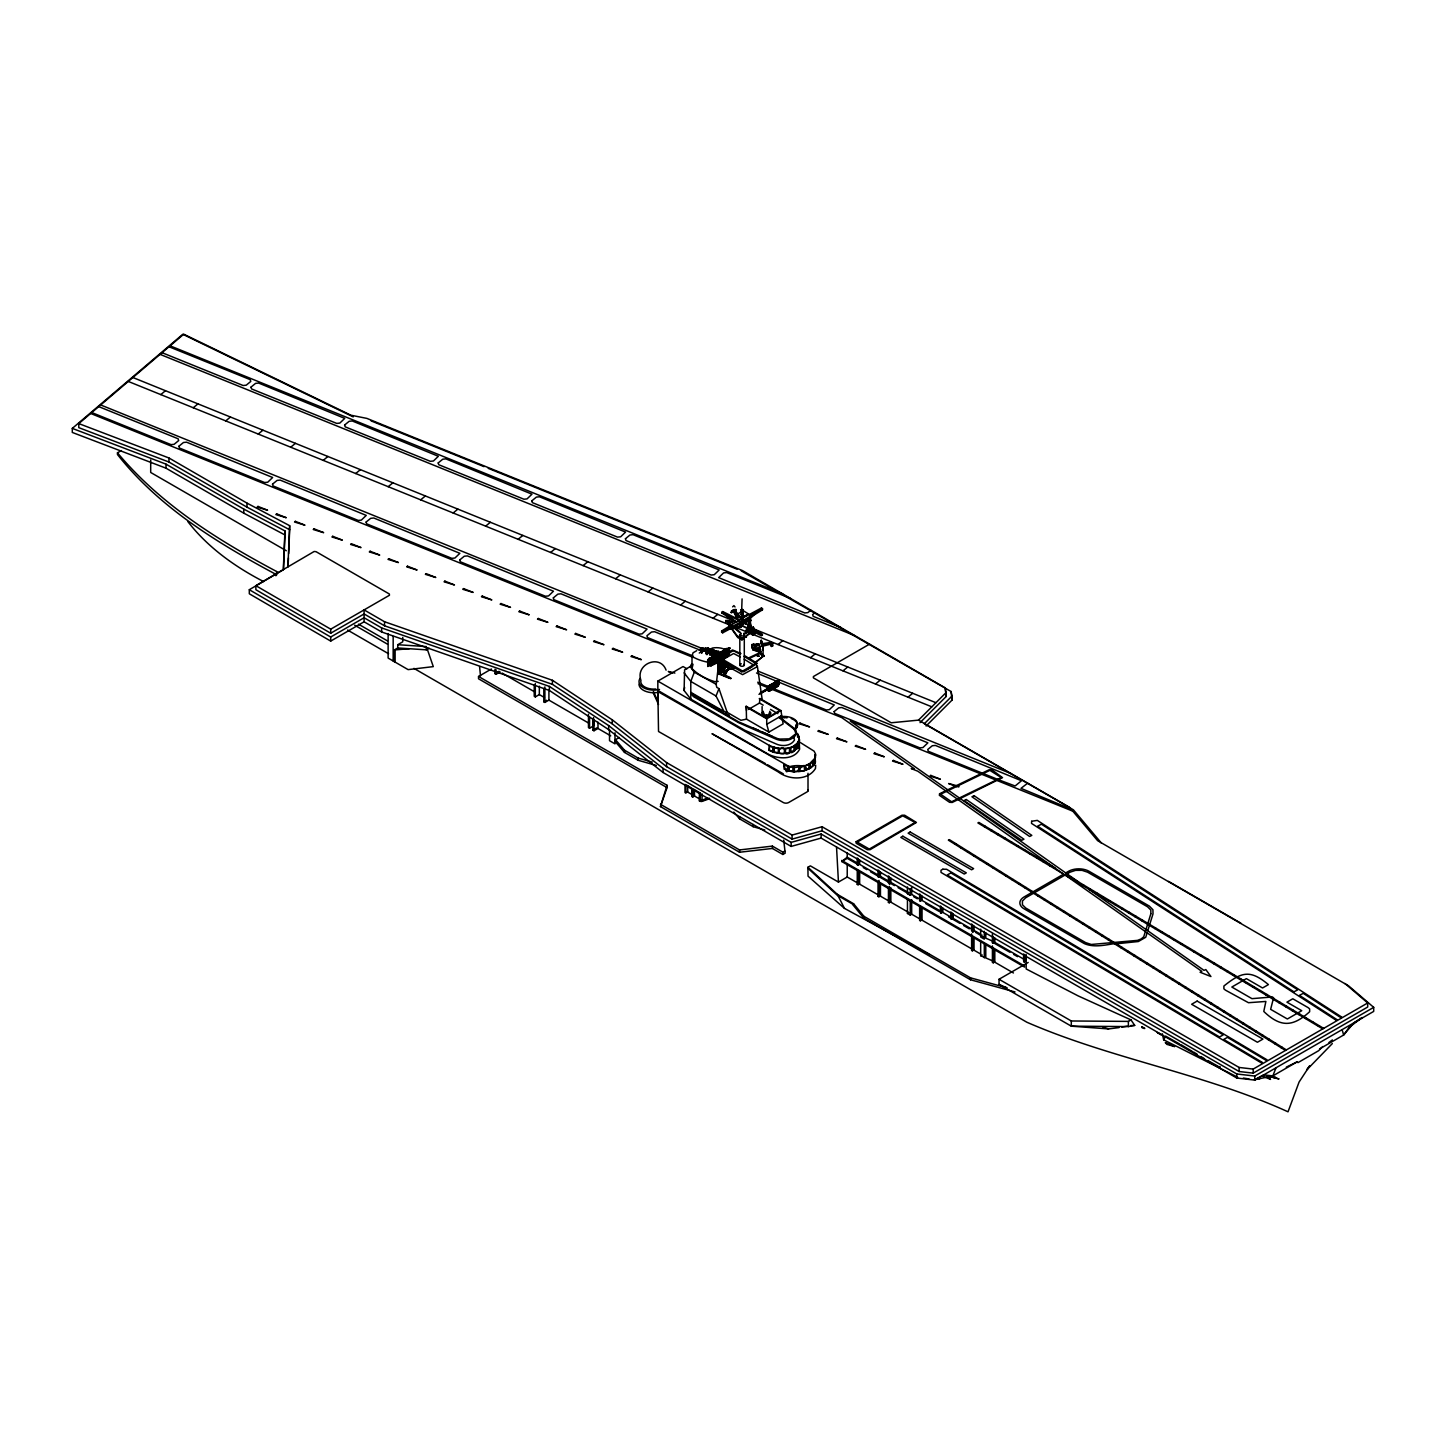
<?xml version="1.0" encoding="UTF-8"?>
<svg xmlns="http://www.w3.org/2000/svg" width="1446" height="1446" viewBox="0 0 1446 1446"><rect width="100%" height="100%" fill="white"/><g stroke="black" fill="none" stroke-linecap="round" stroke-linejoin="round"><path stroke-width="1.5" d="M920.054 722.639L946.244 696.448L945.214 687.88L742.413 570.574L366.886 418.4L350.89 415.201L183.75 334.189L78.789 423.588L78.789 427.655L168.947 462.033L246.959 507.148L289.652 529.742L288.658 553.583M117.469 452.815L117.469 454.514C159.403 507.691 217.894 543.316 276.782 574.821L276.782 571.586C218.003 540.316 160.614 504.491 117.469 452.815L121.356 450.574M500.135 671.938L496.086 674.252L495.002 673.619L495.002 669.191M544.437 697.532L539.34 694.586L539.34 686.217M588.685 723.108L548.92 700.117L544.889 702.431L543.804 701.798L543.804 688.477M544.889 702.431L544.889 686.886M548.92 700.117L548.92 689.652M588.468 714.252L588.468 727.591L589.552 728.206L593.565 725.91L593.565 717.541M589.552 728.206L589.552 717.108M610.718 735.833L597.993 728.477L593.981 730.772L592.896 730.14L592.896 719.042M593.981 730.772L593.981 719.674M597.993 728.477L597.993 722.187M609.525 729.597L609.525 740.695L614.984 743.877L614.984 732.779M808.007 789.805A3.778 2.187 0 0 1 807.031 791.92L788.648 802.53A3.778 2.187 0 0 1 783.298 802.53L658.526 731.495L657.84 690.411L768.639 754.378C778.129 759.168 794.234 760.18 799.62 749.173L799.403 745.829M753.258 627.058C753.818 627.907 754.197 629.86 752.842 627.022M761.536 645.079L772.363 642.765L770.899 643.072L771.423 646.452L772.598 646.037L772.598 643.488L771.206 642.385L761.156 643.832M1026.1 954.45L1026.19 968.965L1078.12 995.878L1130.989 1019.9L1134.712 1025.395L1128.386 1026.588L1071.305 1026.172L999.041 984.455L999.041 979.267L1028.178 962.458M747.98 628.522L749.498 631.324L748.468 628.377M749.426 622.16L749.155 626.986L750.185 623.389L749.426 626.841L749.39 624.925M749.751 626.48L750.944 628.414L750.673 626.19A8.351 6.706 17 0 1 750.347 624.618L748.703 627.202M619.304 737.514L615.508 739.701L615.49 741.925L624.509 752.408L638.138 760.271L656.339 765.494M624.509 752.408L624.527 750.221L615.508 739.701M638.138 760.271L638.138 758.084L624.527 750.221M764.807 830.022L753.185 826.696L739.575 818.834L739.575 816.647M748.847 625.106L748.522 627.022L749.859 621.473L748.829 622.955M748.504 626.895L750.637 625.034L750.329 622.611M753.185 826.696L753.203 824.509M741.69 609.832L742.069 598.897M749.462 628.106C749.516 630.329 750.456 629.787 749.643 629.39A8.351 6.706 17 0 1 749.408 628.414C749.787 630.619 747.202 627.293 749.299 630.872M719.439 661.021L722.747 662.901C707.835 682.024 734.369 647.754 719.385 667.492M718.752 660.334L721.626 662.539L720.686 661.888L718.59 668.106L724.012 662.521L728.423 665.359M759.15 644.121L752.173 644.464L752.788 649.832L760.668 651.568L759.53 645.404M720.614 661.907L734.586 667.329L720.56 661.852L718.59 668.106L724.03 662.557L724.193 668.377L724.012 662.521M741.798 671.866L734.333 667.546L719.042 672.715L719.656 673.42L723.85 662.593L718.011 673.944L719.855 673.583L718.608 672.209L718.011 673.944M748.413 627.112C747.835 622.774 750.185 620.985 749.697 623.045L749.245 626.913M732.724 622.973L725.693 621.78L725.747 620.623L732.688 621.943C733.917 624.347 728.459 619.069 725.747 620.623M748.305 625.883L748.667 625.558M748.269 626.498L748.811 626.949C750.221 622.828 750.709 632.462 750.474 624.184A13.448 10.809 17 0 1 750.474 621.672C752.137 618.237 747.889 623.316 750.275 620.442C746.317 627.636 751.54 618.472 749.896 620.912A13.448 7.754 0 0 0 749.39 622.648L748.305 626.733L749.064 626.136M718.825 668.106L728.386 665.16L719.168 667.456M283.488 569.507L284.952 534.948L243.741 513.131L165.983 468.179L72.3 432.444L72.3 428.396L165.983 464.13L243.741 509.082L284.952 530.899L283.308 569.778L249.308 589.715L249.308 593.782L330.7 641.084L364.085 621.798L364.103 609.905L384.546 621.744L552.408 680.289L612.273 719.837L666.588 762.602L792.101 835.065L822.069 826.732L1239.095 1067.455L1253.194 1069.082L1367.699 1002.964L1344.961 983.497M287.917 566.868L289.652 525.693L246.959 503.1L168.947 457.984L78.789 423.588M288.097 566.597L288.459 557.921M749.191 623.479L749.679 621.22L749.606 623.009M749.462 624.076L749.299 626.407L748.594 623.768M727.483 670.058L728.097 664.943L719.403 673.005L734.586 667.329L721.174 662.232M794.27 771.857L794.306 767.085L794.27 771.857L798.951 771.296L794.306 771.405M814.713 762.223L815.652 755.192M815.671 765.187L815.454 768.531C807.898 780.822 788.974 780.063 778.4 772.019L712.01 733.7L765.549 763.633M718.789 668.215L720.578 661.834M724.03 662.702L728.133 665.323M718.698 663.154L716.186 684.862L716.8 687.356L718.969 688.603L727.157 712.318L740.93 720.289L746.516 719.168L768.91 732.092L783.117 723.886L780.93 710.582L759.819 698.4L759.53 703.027L763.199 705.16M734.315 667.672L718.445 672.751L719.855 673.583M749.299 625.052L749.028 626.588L749.335 625.196A8.351 4.537 -11.8 0 1 749.697 624.13L749.48 624.6M727.645 670.167L728.386 665.033L719.295 672.95M731.315 612.218L733.484 609.67L735.96 609.543L736.122 611.513L731.315 612.544L736.122 611.513M731.315 612.544L731.549 610.79M749.371 625.214L750.347 624.148L749.426 626.714M793.691 736.303L794.469 740.063C790.908 746.172 781.888 746.714 775.996 743.895L744.69 730.23L690.79 699.123L684.103 690.519L684.609 669.805L690.302 666.516M684.103 690.519L684.609 687.483M749.932 628.468C749.896 625.142 747.745 621.653 749.173 625.25L750.384 624.166L748.739 627.022M762.91 654.351L762.367 656.141L761.554 654.875M732.634 606.868L733.899 605.603L735.038 606.977M743.479 620.912L741.292 621.708M796.656 727.826L796.457 724.771L795.119 732.001M748.883 622.955L748.685 623.913M748.63 627.962L748.793 629.209L747.727 627.564M721.12 653.791L710.709 649.597L701.382 648.097L705.558 649.164L703.389 649.579L701.852 653.086C700.262 650.158 706.335 648.477 701.364 652.761L701.183 651.983M768.278 686.362L770.393 686.543C770.375 684.446 775.291 682.06 773.7 683.741M772.345 687.772L769.832 690.989L768.169 690.248L771.586 689.597C769.995 687.446 773.935 687.519 771.369 688.82L770.646 688.748M777.876 680.813L778.906 680.668L778.418 682.476L778.834 680.451L777.153 681.229M750.908 620.027L750.022 621.274L750.89 620.081M275.897 575.761L276.782 571.586M748.323 625.558L748.323 626.642M749.046 626.751L750.384 625.106M749.624 625.883C749.679 625.377 749.498 626.66 749.118 626.01M749.624 628.54L749.173 631.306L751.125 631.504M718.192 681.373L714.667 681.644A56.99 32.897 0 0 1 692.001 668.558L693.032 664.238M748.486 624.455L749.335 622.666L748.883 623.931M742.756 614.695L742.937 609.616L741.075 609.778L741.617 614.803L742.937 614.026L742.937 609.616M742.756 615.002L741.075 614.514L742.756 615.002L742.756 620.207L741.075 619.719L742.756 620.207M692.001 668.558L692.001 656.267L693.032 652.815L696.755 650.664M699.286 653.014L704.744 649.85A48.061 20.696 -10.3 0 1 715.39 652.11M748.739 630.799L748.811 629.082M751.468 630.384L751.034 631.92L749.606 631.215M751.034 631.92L751.197 629.661L752.697 629.914M751.197 631.378L752.3 630.113L750.167 631.378L747.98 628.739M1147.13 932.833L1145.738 937.261L1138.327 941.527L1116.33 943.804M1147.763 930.736L1149.425 925.386M1149.715 924.464L1153.004 913.908L1152.932 909.751L1149.335 906.082L1088.946 871.215A14.568 8.423 0 0 0 1068.666 871.215L1065.72 872.914M707.817 664.166L707.817 660.569M709.39 659.394L708.648 661.672L707.889 660.262M707.871 664.473L709.462 659.629M710.528 660.804L711.197 658.364M711.468 662.395L712.986 657.315M714.035 658.563L714.794 656.285M714.125 658.725L714.866 656.502M715.065 660.316L716.583 655.237M717.65 656.484L718.391 654.207M717.74 656.647L718.463 654.423M718.68 658.237L720.198 653.158M721.337 654.568L721.988 652.128M722.223 655.851L722.223 652.254L722.06 655.96L720.488 652.977M723.795 651.08L723.036 653.357L722.295 651.947M722.277 656.159L723.868 651.315M724.934 652.489L727.031 649.164M725.82 653.773L725.82 650.176M725.874 654.08L727.465 649.236M728.441 650.248L729.236 647.935M728.531 650.411L729.254 648.188M733.375 609.851C736.141 610.718 731.387 610.899 734.423 609.869M660.442 806.597L667.058 785.305L478.536 676.457L478.536 678.789L667.058 787.636L660.442 806.597L739.521 852.254L772.381 848.441L782.864 854.478L785.196 853.14L783.714 840.126M796.005 727.519L796.366 724.356M796.113 728.133L797.198 725.079M729.525 627.763C723.217 632.318 758.807 622.395 731.73 627.419M719.53 672.751L718.626 673.673C743.859 685.368 723.325 672.047 718.933 674.487M717.686 673.131L719.168 673.294M734.315 667.962L728.115 663.949L719.132 661.364M718.445 662.304L718.59 673.149L718.445 662.304L718.987 672.751L727.826 663.696L719.692 659.087L719.277 657.587M691.351 664.347L690.266 666.696L694.297 672.191L690.79 681.428L690.79 692.327L693.465 695.761L738.635 721.843L778.635 739.051M751.775 647.031L752.173 644.464M749.787 628.215L750.203 626.642L749.896 628.359M1275.842 1068.214L1272.842 1075.896L1254.387 1079.782M727.157 712.318L724.03 711.522L716.023 695.996L718.969 688.603M705.973 648.929L703.154 650.555L699.249 650.284C702.449 646.958 712.86 652.453 717.27 654.442M699.249 650.284L703.569 650.32M754.161 665.377L744.22 659.249M722.928 612.164L721.681 612.797L735.201 621.834M733.267 611.007L734.423 610.845M728.892 622.196C734.315 626.949 719.62 615.653 739.105 632.101M728.784 623.497L729.326 622.304M729.634 622.34L728.007 623.768L737.695 637.433L741.961 639.891L750.384 632.77L752.986 634.288L755.029 633.113L752.986 635.192L750.384 633.691M768.224 688.766L768.332 690.881L768.459 688.73M768.224 686.181C767.754 690.827 771.64 682.205 769.615 686.109M776.538 681.355L778.635 682.44L778.635 680.885M778.834 684.211L777.062 686.814L775.399 686.019L775.851 687.501L778.707 683L778.273 686.109L776.177 685.079L774.749 686.38M777.388 684.392C780.099 685.928 777.333 682.639 776.972 685.838M720.56 658.075L742.593 671.071L755.842 663.407L743.967 656.376M716.385 684.428L694.297 672.191M756.62 665.323L757.017 666.823L742.593 674.649L717.776 660.967M752.191 630.456L752.661 629.39M774.026 752.39L774.243 747.347L774.026 752.39L778.454 753.294L778.653 748.251L778.454 753.294M798.716 740.533L797.469 743.027L799.457 740.695L798.21 747.799L799.457 745.323L798.662 737.352M797.415 733.303L799.602 740.027C794.017 750.854 778.129 749.841 768.639 745.07L657.84 681.102L657.84 701.292L653.411 691.604L653.411 693.23L658.526 704.437M727.41 670.257L724.609 675.788L719.475 673.475L724.753 675.662M724.699 675.951L727.555 670.311M718.987 662.413L717.867 662.467L718.572 661.672M1237.668 1077.198L1163.668 1039.819L1165.657 1036.131L1179.484 1043.922M1322.692 1046.561L1318.589 1050.736L1297.984 1062.629L1297.279 1061.78L1286.289 1067.148M730.447 678.554L730.501 677.794M709.462 663.859L707.817 666.281L729.127 654.098L727.627 653.375L725.82 655.888M712.932 661.744L711.432 664.202L713.059 661.78M715.029 662.123L716.656 659.701M718.626 660.045L720.271 657.623M723.741 655.508L722.223 657.966L723.868 655.544M796.168 733.502L789.263 738.852L778.129 739.105M788.811 771.043L789.082 766.308L788.811 771.043L793.185 771.784L793.456 767.031L793.185 771.784M815.454 757.632L809.615 763.669L809.399 768.712L805.512 770.375L805.097 765.711L809.868 763.633M815.255 758.517L815.255 762.837L815.255 758.517L813.628 761.102L813.628 765.422L812.923 760.976M813.628 765.422L815.255 762.837M725.693 621.78L725.82 620.515M767.844 686.687L768.549 686.723M770.646 685.314C771.369 682.928 773.483 686.308 771.423 685.296M771.423 684.808L770.483 686.489L772.797 684.41M768.549 690.465L769.308 689.29M769.453 689.435L769.832 690.989M769.923 689.164L768.947 689.254M772.634 684.591L774.008 684.446C772.598 682.277 778.002 682.584 775.399 682.277L773.845 683.904L775.201 683.759C773.538 679.819 777.876 684.735 775.038 683.199M770.808 689.164L769.742 690.013L771.043 690.284M771.134 688.459L769.453 689.76M774.911 683.054L775.851 683.759M772.092 688.35L773.447 688.892L774.658 686.723L773.773 687.428M775.345 682.06L776.683 681.518M773.068 687.356L771.694 689.543L774.008 687.465M777.062 683.054L776.845 681.608M774.984 686.687C774.514 685.729 772.218 688.694 775.201 687.519L774.984 685.784L777.062 686.814M776.412 686.814L775.472 685.964M775.869 685.802L774.188 686.778M778.87 681.916L779.213 682.801L778.87 681.916L760.144 692.887M776.122 686.109L776.177 685.079M769.652 711.324L770.953 713.131L768.947 715.987L766.525 716.565L764.103 715.987L762.114 713.131L763.398 711.324M764.103 713.185L763.108 714.577L763.108 713.131L764.103 715.987M706.136 653.737L708.721 651.224L706.136 653.737L706.931 654.713L708.359 651.712M711.631 654.333L712.48 653.194M716.366 654.387L714.848 653.122M717.415 654.713L718.282 653.574L714.794 652.508M1307.021 1069.389L1309.696 1065.847L1299.086 1082.042L1288.025 1111.811C1203.922 1073.456 1111.45 1059.068 1026.859 1022.232L413.936 668.377M770.085 685.494L767.916 686.886M770.393 685.802L768.585 685.946M774.008 683.723L770.591 685.061M777.388 681.59L777.749 680.668L774.206 682.964M769.796 689.001L769.29 690.935M777.623 681.626L776.195 682.241M772.562 687.175L772.507 687.862M773.447 687.428L773.447 688.892M777.623 685.386L775.381 686.073M721.174 661.527L728.296 663.75L719.15 673.131M711.269 655.309L713.24 652.996L711.45 656.086L718.969 652.128M1307.039 1069.606L1332.326 1043.578M749.191 624.437L749.697 623.895M740.352 657.008L733.61 653.52L716.475 663.244L710.908 665.847L710.185 664.961M727.79 663.913L719.403 672.932M724.338 675.336L724.193 667.962M869.57 644.121L813.375 676.565L813.375 677.867L891.188 722.783L918.517 720.126L946.244 692.399M741.22 570.881L951.034 691.495L952.064 695.996L924.319 723.741L1073.402 809.814L1101.436 843.126M926.091 726.019L952.064 700.063L952.064 695.996M744.31 623.19L753.746 613.791L754.595 614.279M744.654 623.136L750.402 617.406M746.082 622.286L753.818 614.586M745.07 624.13L755.354 613.032M749.444 626.154L750.89 626.696L749.751 626.895M750.89 626.082L750.745 627.13M793.727 729.561L796.782 726.778A13.448 7.772 0 0 0 793.583 718.716A13.448 7.772 0 0 0 779.629 716.873M728.007 623.479L737.695 636.511L741.961 638.969L750.384 632.77M72.3 428.396L182.792 334.279L353.222 416.882M770.899 643.072L772.598 643.488M759.15 651.423L757.324 651.333L758.59 650.718M160.777 394.595L165.477 390.709M193.258 407.754L197.975 403.868M225.739 420.894L230.456 417.026M258.238 434.053L262.937 430.185M290.718 447.212L295.436 443.344M323.217 460.37L327.917 456.484M355.698 473.529L360.397 469.643M388.179 486.687L392.896 482.801M420.678 499.828L425.377 495.96M453.158 512.987L457.876 509.119M485.639 526.145L490.357 522.277M518.138 539.304L522.837 535.418M550.619 552.462L555.336 548.576M583.1 565.621L587.817 561.735M615.598 578.762L620.298 574.893M648.079 591.92L652.797 588.052M680.578 605.079L685.277 601.211M713.059 618.237L717.776 614.351M810.845 610.158L807.844 612.616L804.753 612.941L718.662 577.623L723.596 572.905L726.687 572.58L790.673 598.499M815.038 612.58L812.634 614.568L813.176 616.339L841.048 627.636M778.038 644.536L782.738 640.668M810.519 657.695L815.237 653.827M843 670.854L847.718 666.986M875.499 684.012L880.198 680.126M907.98 697.171L912.697 693.285M769.145 750.42L769.561 745.449L769.145 750.42L772.959 752.047L773.375 747.076L772.959 752.047M790.727 752.426C791.54 739.159 786.696 758.12 794.342 750.962L794.505 745.594L797.071 743.515L797.704 748.395L794.505 750.221L797.071 748.124L797.071 743.515M795.137 750.492L795.137 745.865L797.704 743.786M784.202 769.29C782.666 754.071 786.624 783.389 788.323 766.091L658.526 691.929M787.853 770.79C781.328 764.356 812.182 763.578 805.512 770.375M810.212 768.242L810.212 763.922L813.086 761.681L812.489 765.747L810.212 768.242L813.086 766L813.086 761.681M1328.91 1042.53L1332.381 1039.909M747.654 658.418L759.367 652.869L764.066 655.58L754.469 663.154M756.059 662.015L764.066 655.58M721.156 659.521L726.705 655.436M722.024 660.027L727.591 656.231L725.874 654.839M748.721 626.281L750.384 625.305M721.626 630.998L742.467 618.129L761.427 608.007L762.494 608.621L762.494 609.832L741.635 622.702L722.693 632.806L721.626 632.191L721.626 630.998L722.693 631.613L741.635 621.491L762.494 608.621M721.626 632.191L726.886 628.92M330.718 633.221L255.87 589.715L255.87 585.666L314.144 551.486L316.059 551.685L389.372 594.017L389.426 595.282L330.718 629.173L330.718 633.221L364.103 613.954L384.546 625.793L552.408 684.338L612.273 723.886L666.588 766.651L792.101 839.114L822.069 830.781L1239.095 1071.504L1253.194 1073.131L1367.699 1007.031L1367.699 1002.964M330.7 641.084L330.7 637.035L364.085 617.749L381.654 627.925L549.372 686.416L608.639 725.567L663.045 768.404L791.143 842.367L821.111 834.017L1236.8 1073.98L1254.73 1076.041L1373.7 1007.356L1348.576 985.829L1097.604 840.65L1069.57 807.338L918.517 720.126M394.288 661.653L394.288 649.959L397.74 647.971L397.74 644.717L402.729 641.843L402.729 637.397M397.74 647.971L426.281 649.832L429.082 648.206M478.536 676.457L491.423 669.01M721.681 612.797L738.291 620.063M731.549 611.116L735.96 609.543M738.49 620.84L741.762 618.273L735.815 611.622L733.574 611.839L738.49 620.84L734.658 612.58L735.725 611.586M735.689 615.237L743.172 610.61L748.576 614.026L741.075 618.346L735.689 615.237L741.075 618.057L748.576 614.026M741.075 614.207L742.937 614.026M730.248 623.425L728.007 623.768L730.248 623.714M701.382 648.097L711.125 649.362L719.53 652.977M701.563 648.893L701.997 647.88M699.069 649.507L703.696 649.561M703.389 649.579L705.395 648.423M708.667 651.477L703.244 650.537M708.648 648.188L705.811 648.224L706.154 649.254L708.829 648.983L707.889 648.025L708.829 648.983M708.486 650.736C713.709 648.748 707.781 650.194 708.865 651.911L713.782 653.357M703.28 649.796L708.721 650.754M710.709 649.597L714.125 650.447L711.595 650.375M705.811 648.224L706.552 649.019L703.859 650.736L708.251 651.712L711.071 650.085L705.883 649.019L708.07 648.802M748.432 632.571L745.829 631.071L747.853 628.974L755.029 633.113M657.84 681.102L683.036 666.552L686.94 668.793M708.865 651.911L711.685 650.284L716.746 652.345M740.605 634.83L737.695 637.433M708.305 650.989L713.511 652.923L716.33 651.315M717.071 655.472L713.999 653.881C714.306 651.278 715.698 652.019 718.499 651.929M713.999 653.881L714.252 652.905M716.421 652.489L716.041 651.369L719.548 654.116M711.071 665.467L709.263 664.527L709.498 657.948L709.462 665.449M710.908 665.558L727.591 655.942L725.386 654.839L725.386 648.766L727.428 649.796M729.941 648.061L707.672 660.189L729.344 647.718L729.344 654.08L707.745 666.534L707.672 659.9L729.941 648.061L708.269 660.912M708.269 660.117L709.697 659.213L711.269 662.178L711.432 658.49L712.155 659.864M710.492 658.834L724.826 650.447M708.269 661.69L709.48 660.894M710.492 660.406L718.156 655.869M719.367 655.291L725.928 651.495M710.492 661.093L727.031 651.55L710.492 661.202M708.269 663.28L709.48 662.485M710.492 661.997L727.031 652.327M708.269 664.076L732.507 649.959L740.967 653.574M707.817 664.69L729.218 652.146L727.627 649.146L727.465 655.056M709.263 664.527L733.339 650.7L740.117 654.17M725.639 655.363L709.751 664.545L709.751 658.346M762.44 634.487L761.482 635.788L738.599 624.094L762.44 634.487L742.196 621.256M709.516 664.292L710.908 665.847M717.831 661.165L718.897 660.551M748.432 668.685L752.245 666.479M776.122 682.024L777.026 681.084M760.65 692.833L779.213 682.114M758.969 694.351L779.376 682.566M760.65 693.52L779.213 682.801M767.844 690.429L768.892 689.959L767.916 690.646M771.766 688.169L773.7 687.175M777.315 685.079L778.906 684.428M771.73 687.898L773.791 687.374M746.516 719.168L746.208 706.263L766.723 718.084L779.719 710.582L759.222 698.743M748.377 709.462L759.53 703.027M745.612 706.606L766.723 718.789L780.93 710.582M768.91 732.092L766.723 724.301L780.93 716.095M685.006 784.365L685.006 792.589L687.718 792.101L691.604 794.342M692.706 797.035L694.478 796.005L701.129 799.837L699.358 800.867L699.358 792.462L692.706 788.63L692.706 797.035L691.766 796.493L691.766 788.088L685.946 784.726L685.946 793.113M707.474 798.445L699.358 800.867M700.298 801.409L705.323 799.349M660.442 804.283L739.521 849.941L772.381 846.109L782.864 852.164L784.78 851.061M929.453 954.649L844.482 908.395L808.043 876.168L807.898 867.275L810.356 865.865L838.445 882.078L847.229 876.999L858.707 883.633L857.261 884.464L857.261 869.932M1024.599 967.085L841.717 861.509L847.229 857.225L858.707 863.858L857.261 864.69L857.261 857.948M841.717 861.509L847.229 858.328L856.791 863.84M857.261 864.69L859.647 864.401L877.686 874.812M857.261 884.464L859.647 884.175L877.686 894.586M878.047 869.95L878.047 876.692L879.493 875.86M878.047 876.692L880.451 876.403L888.007 880.777M888.44 875.951L888.44 882.693L889.905 881.861M888.44 882.693L890.844 882.403L908.919 892.833L907.455 893.682L907.455 886.94M889.398 884.337L890.844 883.506L894.459 885.585M878.047 881.933L878.047 896.466L879.493 895.634M878.047 896.466L880.451 896.177L888.007 900.551M888.44 887.952L888.44 902.467L889.905 901.635M888.44 902.467L890.844 902.177L908.919 912.607L907.455 913.456L907.455 898.924M907.455 893.682L910.239 895.273L911.685 894.441L921.084 899.864L919.638 900.713L919.638 893.971M919.638 900.713L922.042 900.424L940.081 910.835M907.455 913.456L910.239 915.047L911.685 914.215L921.084 919.638L919.638 920.487L919.638 905.955M919.638 920.487L922.042 920.198L973.086 949.661L971.622 950.492L971.622 933.899M940.442 905.973L940.442 912.715L941.888 911.884M940.442 912.715L942.828 912.426L952.281 917.885L952.281 913.384M950.835 911.974L950.835 918.716L952.281 917.885M950.835 918.716L953.221 918.427L973.086 929.886L971.622 930.718L971.622 923.976M1032.064 892.345L1023.949 897.044A14.587 8.423 0 0 0 1024.473 909.046L1084.337 943.605C1094.242 947.925 1105.648 944.871 1115.697 943.425M1032.986 891.821L1063.623 874.125M971.622 930.718L974.026 930.429L980.515 934.17M972.58 932.363L974.026 931.531M980.677 929.2L980.677 935.942L982.123 935.11M980.677 935.942L992.245 940.948M971.622 950.492L974.026 950.203L980.515 953.944M992.426 933.736L992.426 942.738L993.872 941.888M992.426 942.738L994.812 942.431L1025.069 959.909L1023.623 960.74L1023.623 953.998M980.677 941.201L980.677 955.716L982.123 954.884M980.677 955.716L992.245 960.722M992.426 945.901L992.426 962.512L994.812 962.205L1013.447 972.977M1023.623 960.74L1026.009 960.451L1026.009 955.951M999.041 979.267L1071.305 1020.984L1128.386 1021.4L1130.989 1019.9M1242.403 980.93L1231.829 987.04L1251.965 998.662L1272.281 996.981L1273.583 997.74L1270.636 1009.344L1287.374 1018.996L1301.743 1010.7L1286.94 1002.15L1292.796 998.788L1308.088 1007.609L1309.642 1008.892L1309.642 1011.73C1292.706 1027.184 1280.415 1027.401 1263.786 1011.459L1265.883 1001.445L1248.476 1002.711L1225.449 990.149L1223.894 988.865L1223.894 986.027C1241.807 971.64 1250.284 969.489 1268.413 984.599L1262.557 987.98L1246.38 978.635L1243.343 980.388M364.085 621.798L381.654 631.974L549.372 690.465L608.639 729.615L663.045 772.471L791.143 846.416L821.111 838.084L1236.8 1078.029L1254.73 1080.09L1373.7 1011.405L1373.7 1007.356M1297.279 1061.78L1272.842 1075.896L1263.696 1074.92L1256.249 1078.806M1319.62 1048.892L1343.677 1034.993L1353.781 1022.9L1362.204 1017.532L1349.136 1027.329L1343.677 1034.993L1342.159 1029.913M495.002 673.619L499.069 671.306M534.225 685.169L534.225 696.267L535.309 696.9L539.34 694.586M543.804 701.798L546.498 700.262M592.896 730.14L596.909 727.844M984.419 826.823L985.359 826.299M990.962 830.745L991.902 830.221M997.523 834.649L998.463 834.125M1004.066 838.553L1005.006 838.029M1010.609 842.476L1011.549 841.952M1017.171 846.38L1018.111 845.856M1023.714 850.302L1024.654 849.778M1030.257 854.206L1031.197 853.682M1036.8 858.111L1037.758 857.586M1043.361 862.033L1044.301 861.509M1049.904 865.937L1050.844 865.413M1063.009 873.764L958.102 799.602M1069.552 877.668L1070.492 877.144M1076.095 881.59L1077.035 881.066M1082.656 885.494L1083.596 884.97M1089.2 889.417L1090.139 888.892M1095.743 893.321L1096.683 892.797M1102.304 897.225L1103.244 896.701M1108.847 901.147L1109.787 900.623M1115.39 905.051L1116.33 904.527M1121.933 908.974L1122.873 908.45M1128.495 912.878L1129.434 912.354M1135.038 916.782L1135.978 916.258M1141.581 920.704L1142.521 920.18M1148.142 924.609L1149.082 924.084M1154.685 928.531L1155.625 928.007M1161.228 932.435L1162.168 931.911M1167.79 936.357L1168.73 935.815M1174.333 940.262L1175.273 939.737M1180.876 944.166L1181.816 943.642M1187.419 948.088L1188.359 947.564M1193.98 951.992L1194.92 951.468M1200.523 955.914L1201.463 955.372M1207.067 959.819L1208.006 959.294M1213.628 963.723L1214.568 963.199M1220.171 967.645L1221.111 967.121M1226.714 971.549L1227.654 971.025M1233.275 975.472L1234.215 974.929M1239.818 979.376L1240.758 978.852M1246.362 983.28L1247.302 982.756M1252.905 987.202L1253.863 986.678M1259.466 991.106L1260.406 990.582M1266.009 995.029L1266.949 994.505M1272.552 998.933L1273.492 998.409M1279.114 1002.837L1280.053 1002.313M1285.657 1006.759L1286.597 1006.235M1292.2 1010.664L1293.14 1010.139M1298.761 1014.586L1299.701 1014.062M1305.304 1018.49L1306.244 1017.966M1311.847 1022.394L1312.787 1021.87M1318.39 1026.317L1319.348 1025.792M750.058 615.291L761.427 609.218L762.494 609.832M954.74 844.121L955.716 843.596M961.138 848.097L962.114 847.591M967.555 852.092L968.513 851.586M973.953 856.086L974.911 855.58M980.352 860.081L981.31 859.575M986.75 864.075L987.708 863.569M993.149 868.07L994.107 867.564M999.548 872.065L1000.505 871.54M1005.946 876.059L1006.904 875.535M1012.345 880.054L1013.303 879.53M1018.743 884.048L1019.701 883.524M1025.142 888.025L1026.1 887.519M1031.54 892.019L1032.498 891.513M1037.939 896.014L1038.897 895.508M1044.337 900.008L1045.295 899.502M1050.736 904.003L1051.694 903.497M1057.134 907.998L1058.111 907.492M1063.533 911.992L1064.509 911.468M1069.95 915.987L1070.908 915.463M1076.348 919.981L1077.306 919.457M1082.747 923.976L1083.705 923.452M1089.145 927.952L1090.103 927.446M1095.544 931.947L1096.502 931.441M1101.942 935.942L1102.9 935.435M1108.341 939.936L1109.299 939.43M1121.138 947.925L1122.096 947.419M1127.537 951.92L1128.495 951.414M1133.935 955.914L1134.893 955.39M1140.334 959.909L1141.292 959.385M1146.732 963.904L1147.69 963.379M1153.131 967.898L1154.089 967.374M1159.529 971.875L1160.487 971.369M1165.928 975.869L1166.904 975.363M1172.326 979.864L1173.302 979.358M1178.743 983.858L1179.701 983.352M1185.142 987.853L1186.1 987.347M1191.54 991.848L1192.498 991.341M1197.939 995.842L1198.897 995.318M1204.337 999.837L1205.295 999.313M1210.736 1003.831L1211.694 1003.307M1217.134 1007.826L1218.092 1007.302M1223.533 1011.802L1224.491 1011.296M1229.931 1015.797L1230.889 1015.291M1236.33 1019.792L1237.288 1019.285M1242.729 1023.786L1243.687 1023.28M1249.127 1027.781L1250.085 1027.275M1255.526 1031.775L1256.484 1031.269M1261.924 1035.77L1262.882 1035.264M1268.323 1039.764L1269.299 1039.24M1274.721 1043.759L1275.697 1043.235M1281.12 1047.754L1282.096 1047.229M759.62 644.555L754.667 647.175L755.824 647.212L755.083 644.826L758.662 644.066L755.083 644.826M760.18 646.434L755.246 649.055L753.474 648.567L751.775 645.531M772.363 642.765L771.423 646.452M749.841 625.449L749.606 623.967M749.606 658.292L759.367 653.682L764.066 656.394M710.04 665.341L715.589 662.738M728.766 628.992L741.382 626.516M752.48 628.414L753.583 627.365M805.512 766.055L808.965 764.048L809.399 768.712M805.097 770.031L808.965 768.368M790.727 747.817L794.342 746.335L794.342 750.962M790.257 752.065L793.872 750.582M743.66 633.402L748.432 631.649L745.829 630.149M743.66 634.324L746.841 633.149M741.545 622.413C737.84 624.799 746.751 624.021 742.232 622.358M743.19 624.672L741.202 624.799M709.299 798.174L700.298 801.409L700.298 792.715M701.491 801.572L709.643 798.662M721.626 662.539L716.276 662.919L721.626 661.979M740.894 625.901L741.111 627.058M707.98 653.14L710.98 651.929L707.148 652.363L709.173 652.977M709.498 654.405L710.817 654.008M709.57 655.02L711.866 654.333M761.536 646.452L772.2 643.85L772.598 646.037M769.652 714.939L763.398 714.939M752.336 647.41L755.246 649.344L760 648.314M765.169 644.356L769.2 643.524M770.899 645.621L772.363 645.314L771.206 642.385L771.784 645.44L771.459 643.922M814.785 754.722L815.472 762.205M799.819 766.886C814.243 761.825 786.588 772.724 804.518 770.682L804.301 765.964M799.819 771.206L804.518 770.682M1121.698 1027.076L1127.139 1026.172M785.377 748.829L789.697 748.106L789.697 752.715C781.491 758.879 786.244 740.135 785.377 753.438M785.106 753.023L789.697 752.715M728.242 628.685L740.605 626.751M394.288 649.959L409.254 648.712M1119.077 1027.582L1108.594 1028.919L1071.305 1026.172L1071.305 1020.984M716.041 651.369L718.789 651.351L716.656 651.55M741.075 609.778L742.756 610.266M1134.712 1025.395L1130.826 1025.521M814.713 757.903L815.671 754.306L814.116 751.179L798.427 741.346M794.27 767.537L798.951 766.995L798.933 771.748M752.336 647.953L752.788 649.453L760.668 649.525M760 650.302L760.18 652.164L753.474 650.067L752.336 648.35L755.246 650.248L760 650.302L760.668 651.568M1255.345 1079.005L1259.574 1079.041M776.61 681.572L777.713 682.313M772.995 683.669L774.658 684.446M769.38 685.747L771.043 686.543M771.043 688.82L770.935 688.838M769.832 689.507L771.007 688.314M798.662 741.979L798.843 744.636M779.629 753.438L784.22 753.529C786.479 739.936 770.989 755.21 784.22 753.529M715.77 652.2L710.908 649.417L713.944 649.67M771.586 685.115L770.158 684.808M397.74 644.717L426.281 646.579L426.281 649.832M709.299 652.742L710.691 652.833M713.673 654.695L715.047 654.785M712.715 655.237L715.119 655.4M1267.311 1076.927L1275.932 1077.505L1269.805 1076.42M777.821 684.627L778.816 684.681M771.784 684.356L773.447 685.151M771.369 685.079L772.236 685.838M773.773 686.47L775.851 687.501M768.585 686.434L769.796 685.259M770.158 688.567L772.236 689.597M751.125 629.878L749.173 629.679L750.203 628.287M749.516 628.558L749.444 631.757M807.898 867.275L837.306 894.315L853.574 903.714L852.688 904.563L863.913 918.246L970.501 979.773L1015.038 991.956M1027.69 783.154L1020.984 788.359L1071.034 809.073M1243.343 1078.065L1249.001 1078.933M788.811 766.723L793.185 767.465M789.082 770.628L793.456 771.351M774.026 747.763L778.454 748.667M774.243 751.974L778.653 752.878M706.154 649.254L710.492 649.597M1269.642 1076.547L1279.041 1078.933L1271.721 1077.017M853.574 903.714L863.913 916.312L970.501 977.839L1006.47 987.672M638.138 758.084L652.291 762.132M721.355 661.69L728.296 663.75M1218.671 1066.461L1220.316 1066.949M741.202 671.504L743.804 671.739L757.361 663.407L744.889 655.833M1102.955 1027.13L1108.576 1028.919M712.282 652.797L709.1 650.935M718.752 673.493L730.031 677.903M719.349 673.836L730.628 678.246M674.884 673.077L668.305 671.468L672.155 673.005M787.022 717.903L780.442 716.294L784.274 717.831M956.384 785.612L948.63 783.533L955.228 786.172M957.469 786.064L959.06 786.696L956.33 786.606M371.116 420.894L484.03 466.642M488.224 468.341L737.044 569.182M170.086 345.829L782.774 593.926M169.001 346.751L250.23 379.647L250.773 381.437L246.218 385.196L243.109 385.504L162.042 352.679M160.072 354.36L855.291 635.879M132.887 377.514L736.05 621.762M750.257 627.51L935.942 702.702M128.278 381.437L731.333 625.63M735.399 627.275L745.54 631.396M751.631 633.854L931.82 706.823M100.678 404.952L701.455 648.224M757.975 671.107L1011.26 773.682M98.726 406.615L178.129 438.771L178.671 440.56L174.116 444.32L171.026 444.627L91.767 412.544M698.219 649.381L654.586 631.703L651.495 632.029L646.922 635.77L647.483 637.559L693.176 656.068M756.511 672.986L834.288 704.943L829.353 709.643L826.262 709.968L757.704 682.205M982.196 773.104L928.296 751.287L927.754 749.498L932.308 745.738L935.399 745.431L1021.491 780.75L1015.128 785.991L998.861 779.864M983.298 773.556L997.776 779.412M90.682 413.466L693.194 657.46M758.047 683.705L841.735 717.596L914.468 768.856L911.251 768.585L917.794 771.206L945.63 790.817M980.659 773.863L850.212 721.03L947.763 789.787M981.744 774.297L996.24 780.171M997.324 780.605L1072.787 811.17M784.202 764.97L787.853 766.47M784.672 768.91L788.323 770.411M999.041 984.455L1007.103 987.889M769.145 745.793L772.959 747.437M769.561 750.058L773.375 751.703M774.134 683.235L775.201 683.759M774.008 684.446L772.923 683.452M771.586 685.838L771.007 684.554M775.201 687.519L774.134 686.507M770.393 686.543L769.308 685.531M772.797 688.911L771.73 688.386M771.586 689.597L770.519 688.585M752.516 727.718L758.391 730.284M762.295 732.001L772.092 736.267M771.206 643.09L772.2 643.85M727.754 653.176L729.254 653.899M724.03 655.454L725.657 655.978L725.621 648.621M720.56 657.334L722.06 658.057L722.223 656.376M720.433 657.532L721.934 658.255M718.337 660.334L716.818 659.611L718.463 660.135L718.626 658.454M713.221 661.69L714.866 662.214L714.92 655.472M709.751 663.569L711.269 664.292L711.432 662.611M709.625 663.768L711.125 664.491M722.62 611.495L738.291 619.304M1267.365 1076.619L1270.528 1079.403L1263.208 1076.439M713.511 652.923L718.427 655.49M1207.916 1060.587L1217.659 1066.009M751.45 631.956L755.029 634.017M1168.549 881.409L1240.795 923.126M725.386 648.766L727.428 649.923M725.639 649.164L727.193 650.067M777.388 680.632L778.364 681.048M777.749 681.138L778.273 682.367L778.31 680.361M725.621 655.074L727.591 656.231M776.538 685.115L778.273 686.109M771.369 684.103L772.995 684.627L773.411 683.163M718.373 662.467L719.566 661.961M709.263 658.075L711.305 659.249M709.516 658.49L711.071 659.376M709.498 664.003L711.305 665.052M770.537 709.39L777.876 713.637M716.023 695.996L690.79 681.428L684.103 672.824M690.79 692.327L724.03 711.522M690.79 699.123L690.79 693.176L721.59 710.962M725.44 713.185L729.29 715.409M690.79 693.176L693.465 696.611L738.635 722.693L775.11 738.743C781.816 741.943 792.101 741.328 796.168 734.369L795.282 729.2L779.249 716.927M767.465 764.699L783.298 773.845M863.262 867.582L866.859 869.661M870.474 871.739L877.686 875.915M880.451 877.505L888.007 881.861M898.074 887.681L907.112 892.887M913.565 896.61L917.324 898.797M925.82 903.696L939.05 911.341M948.504 916.782L959.855 923.343M963.632 925.53L969.29 928.802M975.652 932.453L980.515 935.273M994.812 943.533L1009.941 952.263M1013.718 954.45L1017.514 956.637M980.677 937.044L984.31 939.141M1023.623 961.825L1024.563 962.385M841.717 860.406L1024.599 966M286.308 550.763L150.691 472.462L150.691 459.936M853.574 904.672L837.306 895.273L807.898 868.233M358.5 624.184L387.438 640.885M354.65 625.196L387.438 644.139M263.642 581.599C234.939 566.778 207.844 547.419 187.944 521.717M347.582 630.058L388.576 653.737M502.051 673.041L534.442 691.766M255.87 585.666L330.718 629.173M249.308 589.715L330.7 637.035M1180.84 1044.59L1192.155 1051.314M1054.947 867.871L978.815 822.394L977.876 822.919L1322.765 1028.919M1066.045 874.487L1323.686 1028.377M1193.51 1051.983L1197.198 1054.279M1200.903 1056.556L1204.59 1058.833M1286.38 1049.923L949.317 839.602L948.341 840.126L1285.458 1050.447M762.44 635.246L745.521 623.172M721.681 612.038L736.9 622.214M948.576 790.366L959.421 797.993M960.234 798.572L1078.589 881.988M1088.711 889.127L1203.976 970.356L1205.819 969.561L1210.935 976.538L1200.108 972.254L1201.825 971.369L1065.069 874.993M946.443 791.396L957.288 799.042M750.384 630.655L749.95 629.86M779.249 717.794L795.282 730.067L796.312 732.146M711.631 652.291L712.715 653.194M734.676 627.383L740.587 632.661M774.658 688.206L772.923 687.193L774.206 687.681L774.622 686.217M733.773 812.092L739.575 818.834M740.569 617.55L734.731 611.17M751.161 628.106L749.841 627.022L750.492 625.738M768.947 713.185L769.959 714.577L769.959 713.131L768.947 715.987M749.878 629.787L750.167 630.438M748.468 628.974L749.173 631.306L748.865 629.462A13.448 10.809 17 0 1 748.775 628.612L748.377 627.98M789.697 748.106L789.426 752.3M748.648 627.691L749.534 629.263M666.082 670.149C660.171 653.61 635.047 664.112 640.94 680.397A13.05 7.537 0 0 0 655.869 689.019M844.482 908.395L837.306 894.315M729.254 651.803L727.7 648.82L726.651 651.278L726.019 649.073M724.103 650.899L725.657 653.881M724.03 651.224L725.621 654.225M720.433 653.303L722.024 656.303M718.698 654.026L719.439 655.436M719.349 655.707L718.626 654.333L718.463 658.038M716.891 655.056L718.409 658.382M715.101 656.104L715.752 657.785M713.294 657.135L714.812 660.461M711.504 658.183L712.245 659.593M709.625 659.539L711.215 662.539M749.914 625.684L750.727 627.329L749.733 627.329M749.462 631.324L749.118 630.348M748.811 629.823L748.739 628.63M761.59 654.658C765.35 658.183 760.903 632.372 760.867 643.271M718.608 672.209L718.752 662.286M426.823 647.862L433.294 666.624L408.115 669.625L388.124 658.075L388.124 633.547M761.988 642.512L761.211 640L760.903 643.416M952.064 700.063L951.034 691.495M946.244 696.448L945.214 687.88M1162.331 1033.763L1163.668 1039.819M757.361 666.118L762.277 700.226M760.976 651.333L761.174 653.267M838.445 882.078L836.529 846.995M479.584 666.606L480.488 675.806M762.693 647.212L762.91 649.941M746.208 706.263L746.534 710.546M723.922 668.359L724.229 675.445M1254.73 1076.041L1254.73 1080.09M1253.194 1069.082L1253.194 1073.131M1239.095 1067.455L1239.095 1071.504M1236.8 1073.98L1236.8 1078.029M1128.386 1021.4L1128.386 1026.588M1024.563 954.541L1024.563 961.283M994.812 937.948L994.812 942.431M994.812 949.751L994.812 962.205M993.366 936.538L993.366 943.28M993.366 948.522L993.366 963.054M985.774 932.724L985.774 937.207M985.774 944.527L985.774 956.981M984.31 931.314L984.31 938.056M984.31 943.298L984.31 957.83M974.026 925.946L974.026 930.429M974.026 937.749L974.026 950.203M972.58 924.536L972.58 931.278M972.58 936.52L972.58 951.052M970.501 977.839L970.501 979.773M953.221 913.926L953.221 918.427M951.775 912.516L951.775 919.258M942.828 907.925L942.828 912.426M941.382 906.515L941.382 913.257M922.042 895.924L922.042 900.424M922.042 907.745L922.042 920.198M920.578 894.514L920.578 901.256M920.578 906.497L920.578 921.03M911.685 887.699L911.685 894.441M911.685 899.683L911.685 914.215M910.239 888.531L910.239 895.273M910.239 900.515L910.239 915.047M890.844 877.921L890.844 882.403M890.844 887.645L890.844 902.177M889.398 876.511L889.398 883.253M889.398 886.416L889.398 903.027M880.451 871.902L880.451 876.403M880.451 883.723L880.451 896.177M878.987 870.492L878.987 877.234M878.987 880.415L878.987 897.008M863.913 916.312L863.913 918.246M859.647 859.9L859.647 864.401M859.647 871.721L859.647 884.175M858.201 858.49L858.201 865.232M858.201 870.474L858.201 885.006M847.229 852.724L847.229 857.225M847.229 864.545L847.229 876.999M822.069 826.732L822.069 830.781M821.111 834.017L821.111 838.084M808.007 773.285L808.007 790.944M800.036 767.302L800.036 771.622M799.204 741.31L799.204 736.683L797.614 734.134L797.614 737.225M798.21 743.19L798.21 747.799M797.469 744.563L797.469 747.654M792.101 835.065L792.101 839.114M791.143 842.367L791.143 846.416M782.864 852.164L782.864 854.478M778.544 682.91L778.418 685.061M776.249 682.024L776.412 683.072M774.622 682.476L774.568 683.47M772.634 684.103L772.797 685.151M772.309 643.705L772.309 646.272M772.381 846.109L772.381 848.441M769.019 686.199L769.29 687.175M766.723 718.789L766.723 724.301M766.525 715.119L766.525 716.565M762.114 706.498L762.114 713.131M761.427 608.007L761.427 609.218M755.246 649.344L753.691 643.976L753.691 645.476M752.986 634.288L752.986 635.192M751.36 629.263L751.251 630.817M746.335 636.457L746.335 637.361M744.961 619.575L744.961 620.768M744.292 637.288L744.292 664.853M742.937 616.068L742.937 619.557M741.906 609.308L741.906 613.737M741.961 638.969L741.961 639.891M741.617 610.375L741.617 614.803M741.617 616.846L741.617 620.316M741.635 621.491L741.635 622.702M739.828 637.578L739.828 665.142M739.521 849.941L739.521 852.254M739.159 620.045L739.159 621.256M734.261 610.212L734.261 611.17M733.99 609.634L733.99 610.592M733.682 610.284L733.682 611.26M726.019 651.441L725.928 654.55M724.916 649.706L724.826 655.201M723.813 650.357L723.868 657.135M723.705 650.411L723.705 655.833M722.693 631.613L722.693 632.806M722.693 650.989L722.602 656.484M721.59 651.64L721.482 657.117M720.47 652.273L720.271 659.213M719.367 652.905L719.367 654.387M719.367 656.086L719.367 658.346M719.277 652.977L719.277 654.442M719.277 656.141L719.277 658.4M718.264 653.556L718.156 659.051M717.144 654.188L717.053 659.683M716.818 655.381L716.656 661.292M716.041 654.839L716.041 660.262M715.951 654.893L715.951 660.316M713.818 656.123L713.728 661.599M713.221 657.46L713.059 663.371M711.595 657.406L711.504 662.883M702.069 793.872L702.069 800.379M694.478 789.697L694.478 796.005M693.556 791.269L693.556 795.463M687.718 785.793L687.718 792.101M667.058 785.305L667.058 787.636M666.588 762.602L666.588 766.651M663.045 768.404L663.045 772.471M612.273 719.837L612.273 723.886M608.639 725.567L608.639 729.615M552.408 680.289L552.408 684.338M549.372 686.416L549.372 690.465M535.309 683.578L535.309 696.9M496.086 669.805L496.086 674.252M395.083 650.411L395.083 662.105M393.167 636.457L393.167 661.003M384.546 621.744L384.546 625.793M381.654 627.925L381.654 631.974M289.652 525.693L289.652 529.742M284.952 530.899L284.952 534.948M246.959 503.1L246.959 507.148M243.741 509.082L243.741 513.131M168.947 457.984L168.947 462.033M165.983 464.13L165.983 468.179M779.629 717.776A13.448 7.772 0 0 1 785.576 717.397M791.233 718.535A13.448 7.772 0 0 1 796.782 727.663M711.992 648.115A13.448 7.772 0 0 1 727.826 651.315M659.503 692.092A14.822 8.549 0 0 1 639.005 684.193M659.503 689.471A14.822 8.549 0 0 1 643.343 687.627A14.822 8.549 0 0 1 640.144 678.301M714.667 663.226A60.045 25.847 -10.3 0 1 710.655 662.702M706.859 661.997A60.045 25.847 -10.3 0 1 692.001 656.267M743.967 664.31A2.241 1.301 0 0 1 743.099 666.154A2.241 1.301 0 0 1 740.009 665.522A2.241 1.301 0 0 1 741.31 663.786M743.967 634.017A2.241 1.301 0 0 1 743.099 635.86A2.241 1.301 0 0 1 740.009 635.228A2.241 1.301 0 0 1 741.31 633.493M743.967 635.824A2.241 1.301 0 0 1 743.099 637.65A2.241 1.301 0 0 1 740.009 637.035A2.241 1.301 0 0 1 741.31 635.282M743.967 636.746A2.241 1.301 0 0 1 743.642 638.337A2.241 1.301 0 0 1 740.858 638.517M1031.667 821.256L1031.504 823.389L1335.977 1020.117L1336.954 1019.629L1299.412 995.354L1303.262 993.366L1340.822 1017.623L1341.78 1017.116L1037.306 820.388L1031.667 821.256M757.379 656.123L759.186 656.213L757.379 656.123M749.968 621.4L749.914 621.346M1150.835 913.8L1143.732 936.791L1141.219 938.924L1137.532 940.37L1091.242 944.473L1085.657 942.611L1025.666 907.98L1022.43 904.744L1022.43 901.021L1025.666 897.803L1069.986 872.209L1075.589 870.347L1082.042 870.347L1087.627 872.209L1147.618 906.841L1150.835 910.076L1150.835 913.8M178.906 446.254L179.449 448.043L264.618 482.53L267.727 482.223L272.643 477.505L186.552 442.187L183.461 442.494L178.906 446.254M251.008 387.13L251.55 388.92L336.719 423.407L339.81 423.1L344.744 418.382L258.653 383.063L255.562 383.371L251.008 387.13M272.517 484.157L273.059 485.946L358.228 520.433L361.319 520.126L366.254 515.409L280.163 480.09L277.072 480.415L272.517 484.157M344.6 425.034L345.142 426.823L430.33 461.31L433.42 461.003L438.355 456.285L352.264 420.967L349.173 421.292L344.6 425.034M366.109 522.06L366.651 523.85L451.839 558.337L454.93 558.029L459.864 553.312L373.773 517.993L370.682 518.319L366.109 522.06M438.21 462.937L438.753 464.726L523.94 499.213L527.031 498.906L531.965 494.189L445.874 458.87L442.765 459.195L438.21 462.937M459.72 559.964L460.262 561.753L545.431 596.24L548.54 595.933L553.457 591.215L467.383 555.897L464.274 556.222L459.72 559.964M531.821 500.84L532.363 502.63L617.532 537.117L620.641 536.809L625.558 532.092L539.466 496.773L536.376 497.099L531.821 500.84M553.33 597.867L553.872 599.656L639.042 634.161L642.132 633.836L647.067 629.118L560.976 593.8L557.885 594.125L553.33 597.867M625.431 538.743L625.973 540.533L711.143 575.038L714.234 574.713L719.168 569.995L633.077 534.677L629.986 535.002L625.431 538.743M834.143 711.595L834.685 713.366L919.855 747.871L922.964 747.546L927.88 742.846L841.807 707.528L838.698 707.835L834.143 711.595M856.14 841.68L856.14 843.217L867.347 849.706L870.04 849.706L916.439 822.467L904.654 815.219L901.979 815.219L856.14 841.68M706.606 651.387L705.738 652.526L706.841 653.429L712.39 651.766L706.606 651.387M939.575 793.764L939.358 795.3L949.552 802.313L952.227 802.458L1002.548 777.659L991.92 769.832L989.245 769.706L939.575 793.764M857.225 842.096L869.317 849.073L915.119 822.467L902.702 815.833L857.225 842.096M750.908 625.901L750.022 625.612L750.908 625.901M940.605 794.234L951.595 801.789L1001.247 777.587L989.877 770.356L940.605 794.234M257.984 506.407L257.153 507.094L267.582 510.239L257.984 506.407M276.674 513.872L275.843 514.559L286.272 517.722L276.674 513.872M295.364 521.337L294.532 522.024L304.961 525.187L295.364 521.337M314.053 528.82L313.222 529.507L323.651 532.652L314.053 528.82M332.725 536.285L331.911 536.972L342.341 540.135L332.725 536.285M351.414 543.768L350.601 544.437L361.03 547.6L351.414 543.768M370.104 551.233L369.29 551.92L379.72 555.065L370.104 551.233M388.793 558.698L387.98 559.385L398.409 562.548L388.793 558.698M407.483 566.181L406.669 566.85L417.099 570.013L407.483 566.181M426.172 573.646L425.359 574.333L435.788 577.478L426.172 573.646M444.862 581.111L444.049 581.798L454.478 584.961L444.862 581.111M463.551 588.594L462.738 589.281L473.149 592.426L463.551 588.594M482.241 596.059L481.428 596.746L491.839 599.909L482.241 596.059M500.931 603.524L500.117 604.211L510.528 607.374L500.931 603.524M519.62 611.007L518.789 611.694L529.218 614.839L519.62 611.007M538.31 618.472L537.478 619.159L547.907 622.322L538.31 618.472M556.999 625.955L556.168 626.624L566.597 629.787L556.999 625.955M575.689 633.42L574.857 634.107L585.287 637.252L575.689 633.42M594.378 640.885L593.547 641.572L603.976 644.735L594.378 640.885M613.068 648.368L612.236 649.037L622.666 652.2L613.068 648.368M631.757 655.833L630.926 656.52L641.355 659.665L631.757 655.833M799.945 723.072L799.132 723.759L809.543 726.922L799.945 723.072M818.635 730.555L817.821 731.224L828.233 734.387L818.635 730.555M837.324 738.02L836.493 738.707L846.922 741.852L837.324 738.02M856.014 745.485L855.182 746.172L865.612 749.335L856.014 745.485M874.703 752.968L873.872 753.655L884.301 756.8L874.703 752.968M893.393 760.433L892.562 761.12L902.991 764.283L893.393 760.433M930.772 775.381L929.941 776.068L940.37 779.213L930.772 775.381M727.085 648.404L708.215 659.286L708.215 664.835L727.085 653.954L727.085 648.404M709.48 661.69L708.269 662.376L709.48 661.798M902.846 836.222L900.804 837.397L964.265 874.035L966.308 872.86L902.846 836.222M910.167 831.992L908.124 833.167L971.585 869.805L973.628 868.63L910.167 831.992M1197.143 1001.084L1191.631 1004.265L1257.424 1042.259L1262.936 1039.078L1197.143 1001.084M942.864 869.209L941.003 870.257L941.003 872.408L1261.49 1062.973L1262.412 1062.448L1223.714 1039.439L1227.455 1037.36L1266.154 1060.37L1267.076 1059.846L946.588 869.281L942.864 869.209M950.89 872.914L947.184 875.011L1219.556 1036.963L1223.262 1034.866L950.89 872.914M1041.427 824.184L1037.559 826.19L1293.935 991.829L1297.803 989.841L1041.427 824.184M966.271 799.53L964.048 800.596L1021.744 840.289L1023.949 839.204L966.271 799.53M974.152 795.716L971.929 796.782L1029.606 836.475L1031.829 835.39L974.152 795.716M1141.924 1026.895C1140.135 1027.907 1149.317 1029.968 1141.924 1026.895M1157.415 1032.571L1161.066 1034.703L1157.415 1032.571M1172.724 1046L1166.94 1044.41L1165.295 1042.62L1174.622 1046.597L1172.724 1046M712.715 662.196L712.715 656.755L712.607 662.25"/></g></svg>
